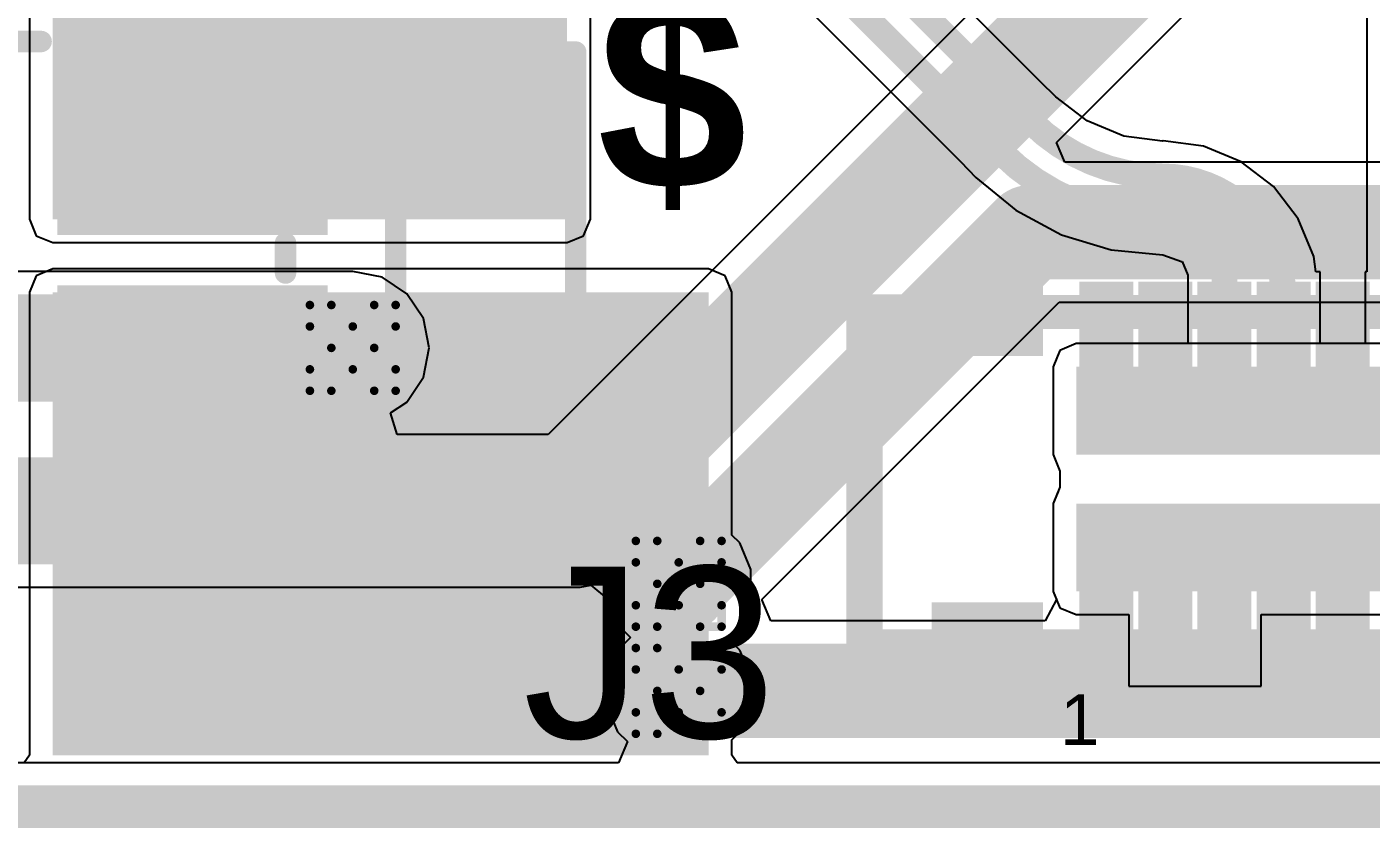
# Model space of a CAD drawing. Header units: inches. Extents: x -0.2 to 17.4, y -0.2 to 2.6.
# Drawn here: x 1.403 to 1.7165, y -0.062 to 0.1249 of the extents above; entities that cross this region are included whole.
import ezdxf

# ---------------------------------------------------------------- set-up
doc = ezdxf.new("R2010")
doc.units = ezdxf.units.IN
doc.header["$MEASUREMENT"] = 0
for name, color, linetype in [('Board_Outline', 216, 'Continuous'), ('Bottom Layer', 5, 'Continuous'), ('Drill Drawing', 1, 'Continuous'), ('Keep-Out Layer', 6, 'Continuous'), ('Mechanical 15', 56, 'Continuous'), ('Top Layer', 1, 'Continuous'), ('Top Overlay', 2, 'Continuous'), ('Top Paste', 8, 'Continuous'), ('Top Solder', 216, 'Continuous'), ('Via Holes', 16, 'Continuous')]:
    doc.layers.add(name, color=color, linetype=linetype)
doc.styles.add('Arial', font='', dxfattribs={"height": 0.2})
doc.styles.add('Arial_Bold', font='', dxfattribs={"height": 0.2})
doc.styles.get('Arial').set_extended_font_data('Arial')
doc.styles.get('Arial_Bold').set_extended_font_data('Arial', bold=True)

# ---------------------------------------------------------------- blocks, each defined once
blk = doc.blocks.new('BM23FR0_6_40DS_0_35V_895__1')
at = {"layer": 'Keep-Out Layer'}
for points in [[(-0.13791, 0.00572), (0.13768, 0.00572), (0.13768, 0.02619), (-0.13791, 0.02619)], [(-0.13791, -0.02619), (0.13768, -0.02619), (0.13768, -0.00572), (-0.13791, -0.00572)]]:
    blk.add_hatch(color=6, dxfattribs=at).paths.add_polyline_path(points)
at = {"layer": 'Top Layer'}
for points in [[(-0.1689, 0.04331), (-0.14843, 0.04331), (-0.14843, 0.0315), (-0.1689, 0.0315)], [(-0.13445, 0.02835), (-0.13445, 0.04331), (-0.12736, 0.04331), (-0.12736, 0.02835)], [(-0.12067, 0.02835), (-0.12067, 0.04331), (-0.11358, 0.04331), (-0.11358, 0.02835)], [(-0.10689, 0.02835), (-0.10689, 0.04331), (-0.0998, 0.04331), (-0.0998, 0.02835)], [(-0.09311, 0.02835), (-0.09311, 0.04331), (-0.08602, 0.04331), (-0.08602, 0.02835)], [(-0.07933, 0.02835), (-0.07933, 0.04331), (-0.07224, 0.04331), (-0.07224, 0.02835)], [(-0.13445, -0.04331), (-0.13445, -0.02835), (-0.12736, -0.02835), (-0.12736, -0.04331)], [(-0.12067, -0.04331), (-0.12067, -0.02835), (-0.11358, -0.02835), (-0.11358, -0.04331)], [(-0.10689, -0.04331), (-0.10689, -0.02835), (-0.0998, -0.02835), (-0.0998, -0.04331)], [(-0.09311, -0.04331), (-0.09311, -0.02835), (-0.08602, -0.02835), (-0.08602, -0.04331)], [(-0.07933, -0.04331), (-0.07933, -0.02835), (-0.07224, -0.02835), (-0.07224, -0.04331)], [(-0.1689, -0.0315), (-0.14843, -0.0315), (-0.14843, -0.04331), (-0.1689, -0.04331)]]:
    blk.add_hatch(color=1, dxfattribs=at).paths.add_polyline_path(points)
at = {"layer": 'Top Paste'}
for points in [[(-0.1689, 0.04331), (-0.14843, 0.04331), (-0.14843, 0.0315), (-0.1689, 0.0315)], [(-0.13445, 0.02835), (-0.13445, 0.04331), (-0.12736, 0.04331), (-0.12736, 0.02835)], [(-0.12067, 0.02835), (-0.12067, 0.04331), (-0.11358, 0.04331), (-0.11358, 0.02835)], [(-0.10689, 0.02835), (-0.10689, 0.04331), (-0.0998, 0.04331), (-0.0998, 0.02835)], [(-0.09311, 0.02835), (-0.09311, 0.04331), (-0.08602, 0.04331), (-0.08602, 0.02835)], [(-0.07933, 0.02835), (-0.07933, 0.04331), (-0.07224, 0.04331), (-0.07224, 0.02835)], [(-0.13445, -0.04331), (-0.13445, -0.02835), (-0.12736, -0.02835), (-0.12736, -0.04331)], [(-0.12067, -0.04331), (-0.12067, -0.02835), (-0.11358, -0.02835), (-0.11358, -0.04331)], [(-0.10689, -0.04331), (-0.10689, -0.02835), (-0.0998, -0.02835), (-0.0998, -0.04331)], [(-0.09311, -0.04331), (-0.09311, -0.02835), (-0.08602, -0.02835), (-0.08602, -0.04331)], [(-0.07933, -0.04331), (-0.07933, -0.02835), (-0.07224, -0.02835), (-0.07224, -0.04331)], [(-0.1689, -0.0315), (-0.14843, -0.0315), (-0.14843, -0.04331), (-0.1689, -0.04331)]]:
    blk.add_hatch(color=8, dxfattribs=at).paths.add_polyline_path(points)
at = {"layer": 'Top Solder'}
for points in [[(-0.17165, 0.04606), (-0.14567, 0.04606), (-0.14567, 0.02874), (-0.17165, 0.02874)], [(-0.1372, 0.02559), (-0.1372, 0.04606), (-0.12461, 0.04606), (-0.12461, 0.02559)], [(-0.12343, 0.02559), (-0.12343, 0.04606), (-0.11083, 0.04606), (-0.11083, 0.02559)], [(-0.10965, 0.02559), (-0.10965, 0.04606), (-0.09705, 0.04606), (-0.09705, 0.02559)], [(-0.09587, 0.02559), (-0.09587, 0.04606), (-0.08327, 0.04606), (-0.08327, 0.02559)], [(-0.08209, 0.02559), (-0.08209, 0.04606), (-0.06949, 0.04606), (-0.06949, 0.02559)], [(-0.1372, -0.04606), (-0.1372, -0.02559), (-0.12461, -0.02559), (-0.12461, -0.04606)], [(-0.12343, -0.04606), (-0.12343, -0.02559), (-0.11083, -0.02559), (-0.11083, -0.04606)], [(-0.10965, -0.04606), (-0.10965, -0.02559), (-0.09705, -0.02559), (-0.09705, -0.04606)], [(-0.09587, -0.04606), (-0.09587, -0.02559), (-0.08327, -0.02559), (-0.08327, -0.04606)], [(-0.08209, -0.04606), (-0.08209, -0.02559), (-0.06949, -0.02559), (-0.06949, -0.04606)], [(-0.17165, -0.02874), (-0.14567, -0.02874), (-0.14567, -0.04606), (-0.17165, -0.04606)]]:
    blk.add_hatch(color=216, dxfattribs=at).paths.add_polyline_path(points)
at = {"layer": 'Mechanical 15'}
for points in [[(-0.18701, -0.03898, 0.00787, 0.00787, 0), (-0.18701, 0.03898, 0.00787, 0.00787, 0)], [(-0.18701, 0.03898, 0.00787, 0.00787, 0), (0.18701, 0.03898, 0.00787, 0.00787, 0)], [(-0.18701, -0.03898, 0.00787, 0.00787, 0), (0.18701, -0.03898, 0.00787, 0.00787, 0)]]:
    blk.add_lwpolyline(points, format="xyseb", dxfattribs=at)
for points in [[(-0.18898, 0.03898, 0.00394, 0.00394, 1), (-0.18504, 0.03898, 0.00394, 0.00394, 1)], [(-0.18898, 0.03898, 0.00394, 0.00394, 1), (-0.18504, 0.03898, 0.00394, 0.00394, 1)], [(-0.18898, -0.03898, 0.00394, 0.00394, 1), (-0.18504, -0.03898, 0.00394, 0.00394, 1)], [(-0.18898, -0.03898, 0.00394, 0.00394, 1), (-0.18504, -0.03898, 0.00394, 0.00394, 1)]]:
    blk.add_lwpolyline(points, format="xyseb", close=True, dxfattribs=at)
at = {"layer": 'Top Overlay'}
for points in [[(-0.18901, -0.0406, 0.005, 0.005, 0), (-0.18901, 0.0406, 0.005, 0.005, 0)], [(-0.18901, 0.0406, 0.005, 0.005, 0), (-0.177, 0.0406, 0.005, 0.005, 0)], [(-0.18901, -0.0406, 0.005, 0.005, 0), (-0.177, -0.0406, 0.005, 0.005, 0)]]:
    blk.add_lwpolyline(points, format="xyseb", dxfattribs=at)
for points in [[(-0.19026, 0.0406, 0.0025, 0.0025, 1), (-0.18776, 0.0406, 0.0025, 0.0025, 1)], [(-0.19026, 0.0406, 0.0025, 0.0025, 1), (-0.18776, 0.0406, 0.0025, 0.0025, 1)], [(-0.17825, 0.0406, 0.0025, 0.0025, 1), (-0.17575, 0.0406, 0.0025, 0.0025, 1)], [(-0.19026, -0.0406, 0.0025, 0.0025, 1), (-0.18776, -0.0406, 0.0025, 0.0025, 1)], [(-0.19026, -0.0406, 0.0025, 0.0025, 1), (-0.18776, -0.0406, 0.0025, 0.0025, 1)], [(-0.17825, -0.0406, 0.0025, 0.0025, 1), (-0.17575, -0.0406, 0.0025, 0.0025, 1)]]:
    blk.add_lwpolyline(points, format="xyseb", close=True, dxfattribs=at)
at = {"layer": 'Top Overlay', "style": 'Arial'}
blk.add_text('1', height=0.01181, rotation=360, dxfattribs=at).set_placement((-0.14169, -0.06199))
blk = doc.blocks.new('R___0603_2')
at = {"layer": 'Top Layer'}
for points in [[(-0.015, 0.0175), (-0.015, -0.0175), (-0.045, -0.0175), (-0.045, 0.0175)], [(0.045, 0.0175), (0.045, -0.0175), (0.015, -0.0175), (0.015, 0.0175)]]:
    blk.add_hatch(color=1, dxfattribs=at).paths.add_polyline_path(points)
at = {"layer": 'Top Paste'}
for points in [[(-0.015, 0.0175), (-0.015, -0.0175), (-0.045, -0.0175), (-0.045, 0.0175)], [(0.045, 0.0175), (0.045, -0.0175), (0.015, -0.0175), (0.015, 0.0175)]]:
    blk.add_hatch(color=8, dxfattribs=at).paths.add_polyline_path(points)
at = {"layer": 'Top Solder'}
for points in [[(-0.011, 0.0215), (-0.011, -0.0215), (-0.049, -0.0215), (-0.049, 0.0215)], [(0.049, 0.0215), (0.049, -0.0215), (0.011, -0.0215), (0.011, 0.0215)]]:
    blk.add_hatch(color=216, dxfattribs=at).paths.add_polyline_path(points)
at = {"layer": 'Top Overlay'}
for points in [[(-0.048, 0.021, 0.005, 0.005, 0), (-0.048, -0.021, 0.005, 0.005, 0)], [(-0.048, 0.021, 0.005, 0.005, 0), (0.048, 0.021, 0.005, 0.005, 0)], [(0.048, 0.021, 0.005, 0.005, 0), (0.048, -0.021, 0.005, 0.005, 0)], [(-0.048, -0.021, 0.005, 0.005, 0), (0.048, -0.021, 0.005, 0.005, 0)]]:
    blk.add_lwpolyline(points, format="xyseb", dxfattribs=at)
for points in [[(-0.04925, 0.021, 0.0025, 0.0025, 1), (-0.04675, 0.021, 0.0025, 0.0025, 1)], [(-0.04925, 0.021, 0.0025, 0.0025, 1), (-0.04675, 0.021, 0.0025, 0.0025, 1)], [(0.04675, 0.021, 0.0025, 0.0025, 1), (0.04925, 0.021, 0.0025, 0.0025, 1)], [(0.04675, 0.021, 0.0025, 0.0025, 1), (0.04925, 0.021, 0.0025, 0.0025, 1)], [(-0.04925, -0.021, 0.0025, 0.0025, 1), (-0.04675, -0.021, 0.0025, 0.0025, 1)], [(-0.04925, -0.021, 0.0025, 0.0025, 1), (-0.04675, -0.021, 0.0025, 0.0025, 1)], [(0.04675, -0.021, 0.0025, 0.0025, 1), (0.04925, -0.021, 0.0025, 0.0025, 1)], [(0.04675, -0.021, 0.0025, 0.0025, 1), (0.04925, -0.021, 0.0025, 0.0025, 1)]]:
    blk.add_lwpolyline(points, format="xyseb", close=True, dxfattribs=at)
blk = doc.blocks.new('SMD3225_4P_6')
at = {"layer": 'Top Layer'}
for points in [[(-0.07087, 0.05709), (-0.01575, 0.05709), (-0.01575, 0.00984), (-0.07087, 0.00984)], [(0.01575, 0.05709), (0.07087, 0.05709), (0.07087, 0.00984), (0.01575, 0.00984)], [(-0.07087, -0.00984), (-0.01575, -0.00984), (-0.01575, -0.05709), (-0.07087, -0.05709)], [(0.01575, -0.00984), (0.07087, -0.00984), (0.07087, -0.05709), (0.01575, -0.05709)]]:
    blk.add_hatch(color=1, dxfattribs=at).paths.add_polyline_path(points)
at = {"layer": 'Top Paste'}
for points in [[(-0.07087, 0.05709), (-0.01575, 0.05709), (-0.01575, 0.00984), (-0.07087, 0.00984)], [(0.01575, 0.05709), (0.07087, 0.05709), (0.07087, 0.00984), (0.01575, 0.00984)], [(-0.07087, -0.00984), (-0.01575, -0.00984), (-0.01575, -0.05709), (-0.07087, -0.05709)], [(0.01575, -0.00984), (0.07087, -0.00984), (0.07087, -0.05709), (0.01575, -0.05709)]]:
    blk.add_hatch(color=8, dxfattribs=at).paths.add_polyline_path(points)
at = {"layer": 'Top Solder'}
for points in [[(-0.07487, 0.06109), (-0.01175, 0.06109), (-0.01175, 0.00584), (-0.07487, 0.00584)], [(0.01175, 0.06109), (0.07487, 0.06109), (0.07487, 0.00584), (0.01175, 0.00584)], [(-0.07487, -0.00584), (-0.01175, -0.00584), (-0.01175, -0.06109), (-0.07487, -0.06109)], [(0.01175, -0.00584), (0.07487, -0.00584), (0.07487, -0.06109), (0.01175, -0.06109)]]:
    blk.add_hatch(color=216, dxfattribs=at).paths.add_polyline_path(points)
at = {"layer": 'Top Overlay'}
for points in [[(0.007, 0.051, 0.005, 0.005, 0), (-0.008, 0.051, 0.005, 0.005, 0)], [(-0.065, 0.003, 0.005, 0.005, 0), (-0.065, -0.004, 0.005, 0.005, 0)], [(0.065, 0.003, 0.005, 0.005, 0), (0.065, -0.004, 0.005, 0.005, 0)], [(-0.082, -0.028, 0.005, 0.005, 0), (-0.082, -0.038, 0.005, 0.005, 0)], [(-0.077, -0.033, 0.005, 0.005, 0), (-0.082, -0.028, 0.005, 0.005, 0)], [(-0.077, -0.033, 0.005, 0.005, 0), (-0.082, -0.038, 0.005, 0.005, 0)], [(0.007, -0.051, 0.005, 0.005, 0), (-0.008, -0.051, 0.005, 0.005, 0)]]:
    blk.add_lwpolyline(points, format="xyseb", dxfattribs=at)
for points in [[(-0.00925, 0.051, 0.0025, 0.0025, 1), (-0.00675, 0.051, 0.0025, 0.0025, 1)], [(0.00575, 0.051, 0.0025, 0.0025, 1), (0.00825, 0.051, 0.0025, 0.0025, 1)], [(-0.06625, 0.003, 0.0025, 0.0025, 1), (-0.06375, 0.003, 0.0025, 0.0025, 1)], [(0.06375, 0.003, 0.0025, 0.0025, 1), (0.06625, 0.003, 0.0025, 0.0025, 1)], [(-0.06625, -0.004, 0.0025, 0.0025, 1), (-0.06375, -0.004, 0.0025, 0.0025, 1)], [(0.06375, -0.004, 0.0025, 0.0025, 1), (0.06625, -0.004, 0.0025, 0.0025, 1)], [(-0.08325, -0.028, 0.0025, 0.0025, 1), (-0.08075, -0.028, 0.0025, 0.0025, 1)], [(-0.08325, -0.028, 0.0025, 0.0025, 1), (-0.08075, -0.028, 0.0025, 0.0025, 1)], [(-0.07825, -0.033, 0.0025, 0.0025, 1), (-0.07575, -0.033, 0.0025, 0.0025, 1)], [(-0.07825, -0.033, 0.0025, 0.0025, 1), (-0.07575, -0.033, 0.0025, 0.0025, 1)], [(-0.08325, -0.038, 0.0025, 0.0025, 1), (-0.08075, -0.038, 0.0025, 0.0025, 1)], [(-0.08325, -0.038, 0.0025, 0.0025, 1), (-0.08075, -0.038, 0.0025, 0.0025, 1)], [(-0.00925, -0.051, 0.0025, 0.0025, 1), (-0.00675, -0.051, 0.0025, 0.0025, 1)], [(0.00575, -0.051, 0.0025, 0.0025, 1), (0.00825, -0.051, 0.0025, 0.0025, 1)]]:
    blk.add_lwpolyline(points, format="xyseb", close=True, dxfattribs=at)

msp = doc.modelspace()

# ---------------------------------------------------------------- hatches: boundary and pattern name
at = {"layer": 'Bottom Layer'}
h = msp.add_hatch(color=5, dxfattribs=at)
edge = h.paths.add_edge_path()
edge.add_arc((1.479, 0.05), 0.01181, 0, 360)
h = msp.add_hatch(color=5, dxfattribs=at)
edge = h.paths.add_edge_path()
edge.add_arc((1.55502, -0.00502), 0.01181, 0, 360)
h = msp.add_hatch(color=5, dxfattribs=at)
edge = h.paths.add_edge_path()
edge.add_arc((1.55502, -0.03), 0.01181, 0, 360)
at = {"layer": 'Top Layer'}
for points in [[(1.409, 0.08), (1.529, 0.08), (1.529, 0.132), (1.409, 0.132)], [(1.409, -0.045), (1.562, -0.045), (1.562, 0.063), (1.409, 0.063)]]:
    msp.add_hatch(color=1, dxfattribs=at).paths.add_polyline_path(points)
h = msp.add_hatch(color=1, dxfattribs=at)
edge = h.paths.add_edge_path()
edge.add_arc((1.479, 0.05), 0.01181, 0, 360)
h = msp.add_hatch(color=1, dxfattribs=at)
edge = h.paths.add_edge_path()
edge.add_arc((1.55502, -0.00502), 0.01181, 0, 360)
h = msp.add_hatch(color=1, dxfattribs=at)
edge = h.paths.add_edge_path()
edge.add_arc((1.55502, -0.03), 0.01181, 0, 360)
at = {"layer": 'Via Holes'}
h = msp.add_hatch(color=7, dxfattribs=at)
edge = h.paths.add_edge_path()
edge.add_arc((1.479, 0.05), 0.00591, 0, 360)
h = msp.add_hatch(color=7, dxfattribs=at)
edge = h.paths.add_edge_path()
edge.add_arc((1.55502, -0.00502), 0.00591, 0, 360)
h = msp.add_hatch(color=7, dxfattribs=at)
edge = h.paths.add_edge_path()
edge.add_arc((1.55502, -0.03), 0.00591, 0, 360)

# ---------------------------------------------------------------- linework, layer by layer
at = {"layer": 'Board_Outline'}
msp.add_lwpolyline([(-0.057, -0.057, 0.01, 0.01, 0), (1.986, -0.057, 0.01, 0.01, 0)], format="xyseb", dxfattribs=at)
at = {"layer": 'Bottom Layer'}
for p, q in [((1.66938, 0.17462), (1.52461, 0.02984)), ((1.64317, 0.09793), (1.68939, 0.14416)), ((1.64508, 0.09331), (1.64317, 0.09793)), ((1.79446, 0.09331), (1.64508, 0.09331)), ((1.479, 0.06784), (1.07333, 0.06784)), ((1.48583, 0.06648), (1.479, 0.06784)), ((1.49162, 0.06262), (1.48583, 0.06648)), ((1.49548, 0.05683), (1.49162, 0.06262)), ((1.57442, -0.00869), (1.6438, 0.06069)), ((1.6438, 0.06069), (1.79446, 0.06069)), ((1.49684, 0.05), (1.49548, 0.05683)), ((1.64775, 0.051), (1.64392, 0.04942)), ((1.92334, 0.051), (1.64775, 0.051)), ((1.49548, 0.04317), (1.49684, 0.05)), ((1.64392, 0.04942), (1.64234, 0.04559)), ((1.64234, 0.04559), (1.64234, 0.02512)), ((1.49162, 0.03738), (1.49548, 0.04317)), ((1.48781, 0.03484), (1.49162, 0.03738)), ((1.48933, 0.02984), (1.48781, 0.03484)), ((1.52461, 0.02984), (1.48933, 0.02984)), ((1.64234, 0.02512), (1.64392, 0.02129)), ((1.64392, 0.02129), (1.64392, 0.01751)), ((1.64392, 0.01751), (1.64234, 0.01369)), ((1.64392, 0.01751), (1.64392, 0.01751)), ((1.64234, 0.01369), (1.64234, -0.00679)), ((1.074, -0.00584), (1.532, -0.00584)), ((1.532, -0.00584), (1.53453, -0.00534)), ((1.53453, -0.00534), (1.53821, -0.00836)), ((1.53821, -0.00836), (1.54077, -0.01454)), ((1.57649, -0.01369), (1.57442, -0.00869)), ((1.64313, -0.00869), (1.64046, -0.01369)), ((1.64234, -0.00679), (1.64313, -0.00869)), ((1.54077, -0.01454), (1.54374, -0.01751)), ((1.64046, -0.01369), (1.57649, -0.01369)), ((1.54374, -0.01751), (1.54077, -0.02048)), ((1.54077, -0.02048), (1.53821, -0.02666)), ((1.53821, -0.02666), (1.53821, -0.03334)), ((1.53821, -0.03334), (1.54077, -0.03952)), ((1.54077, -0.03952), (1.54305, -0.0418)), ((1.54305, -0.0418), (1.54098, -0.0468)), ((1.54098, -0.0468), (0.99871, -0.0468))]:
    msp.add_line(p, q, dxfattribs=at)
for points in [[(1.532, 0.012, 0.025, 0.025, 0), (1.682, 0.162, 0.025, 0.025, 0)], [(1.55502, -0.00502, 0.022, 0.022, 0), (1.63704, 0.077, 0.022, 0.022, 0)], [(1.63704, 0.077, 0.022, 0.022, 0), (1.799, 0.077, 0.022, 0.022, 0)], [(1.068, 0.05, 0.025, 0.025, 0), (1.479, 0.05, 0.025, 0.025, 0)], [(1.074, 0.012, 0.025, 0.025, 0), (1.532, 0.012, 0.025, 0.025, 0)], [(1.55502, -0.03, 0.022, 0.022, 0), (1.72855, -0.03, 0.022, 0.022, 0)]]:
    msp.add_lwpolyline(points, format="xyseb", dxfattribs=at)
for points in [[(1.63154, 0.077, 0.011, 0.011, 1), (1.64254, 0.077, 0.011, 0.011, 1)], [(1.63154, 0.077, 0.011, 0.011, 1), (1.64254, 0.077, 0.011, 0.011, 1)], [(1.47275, 0.05, 0.0125, 0.0125, 1), (1.48525, 0.05, 0.0125, 0.0125, 1)], [(1.52575, 0.012, 0.0125, 0.0125, 1), (1.53825, 0.012, 0.0125, 0.0125, 1)], [(1.52575, 0.012, 0.0125, 0.0125, 1), (1.53825, 0.012, 0.0125, 0.0125, 1)], [(1.54952, -0.00502, 0.011, 0.011, 1), (1.56052, -0.00502, 0.011, 0.011, 1)], [(1.54952, -0.03, 0.011, 0.011, 1), (1.56052, -0.03, 0.011, 0.011, 1)]]:
    msp.add_lwpolyline(points, format="xyseb", close=True, dxfattribs=at)
at = {"layer": 'Drill Drawing'}
for points in [[(1.469, 0.055, 0.002, 0.002, 0), (1.469, 0.06, 0.002, 0.002, 0)], [(1.469, 0.06, 0.002, 0.002, 0), (1.474, 0.06, 0.002, 0.002, 0)], [(1.474, 0.06, 0.002, 0.002, 0), (1.479, 0.055, 0.002, 0.002, 0)], [(1.479, 0.055, 0.002, 0.002, 0), (1.484, 0.06, 0.002, 0.002, 0)], [(1.484, 0.06, 0.002, 0.002, 0), (1.489, 0.06, 0.002, 0.002, 0)], [(1.489, 0.055, 0.002, 0.002, 0), (1.489, 0.06, 0.002, 0.002, 0)], [(1.469, 0.055, 0.002, 0.002, 0), (1.474, 0.05, 0.002, 0.002, 0)], [(1.484, 0.05, 0.002, 0.002, 0), (1.489, 0.055, 0.002, 0.002, 0)], [(1.469, 0.045, 0.002, 0.002, 0), (1.474, 0.05, 0.002, 0.002, 0)], [(1.484, 0.05, 0.002, 0.002, 0), (1.489, 0.045, 0.002, 0.002, 0)], [(1.469, 0.04, 0.002, 0.002, 0), (1.469, 0.045, 0.002, 0.002, 0)], [(1.474, 0.04, 0.002, 0.002, 0), (1.479, 0.045, 0.002, 0.002, 0)], [(1.479, 0.045, 0.002, 0.002, 0), (1.484, 0.04, 0.002, 0.002, 0)], [(1.489, 0.04, 0.002, 0.002, 0), (1.489, 0.045, 0.002, 0.002, 0)], [(1.469, 0.04, 0.002, 0.002, 0), (1.474, 0.04, 0.002, 0.002, 0)], [(1.484, 0.04, 0.002, 0.002, 0), (1.489, 0.04, 0.002, 0.002, 0)], [(1.54502, -0.00002, 0.002, 0.002, 0), (1.54502, 0.00498, 0.002, 0.002, 0)], [(1.54502, 0.00498, 0.002, 0.002, 0), (1.55002, 0.00498, 0.002, 0.002, 0)], [(1.55002, 0.00498, 0.002, 0.002, 0), (1.55502, -0.00002, 0.002, 0.002, 0)], [(1.55502, -0.00002, 0.002, 0.002, 0), (1.56002, 0.00498, 0.002, 0.002, 0)], [(1.56002, 0.00498, 0.002, 0.002, 0), (1.56502, 0.00498, 0.002, 0.002, 0)], [(1.56502, -0.00002, 0.002, 0.002, 0), (1.56502, 0.00498, 0.002, 0.002, 0)], [(1.54502, -0.00002, 0.002, 0.002, 0), (1.55002, -0.00502, 0.002, 0.002, 0)], [(1.56002, -0.00502, 0.002, 0.002, 0), (1.56502, -0.00002, 0.002, 0.002, 0)], [(1.54502, -0.01002, 0.002, 0.002, 0), (1.55002, -0.00502, 0.002, 0.002, 0)], [(1.56002, -0.00502, 0.002, 0.002, 0), (1.56502, -0.01002, 0.002, 0.002, 0)], [(1.54502, -0.01502, 0.002, 0.002, 0), (1.54502, -0.01002, 0.002, 0.002, 0)], [(1.55002, -0.01502, 0.002, 0.002, 0), (1.55502, -0.01002, 0.002, 0.002, 0)], [(1.55502, -0.01002, 0.002, 0.002, 0), (1.56002, -0.01502, 0.002, 0.002, 0)], [(1.56502, -0.01502, 0.002, 0.002, 0), (1.56502, -0.01002, 0.002, 0.002, 0)], [(1.54502, -0.01502, 0.002, 0.002, 0), (1.55002, -0.01502, 0.002, 0.002, 0)], [(1.56002, -0.01502, 0.002, 0.002, 0), (1.56502, -0.01502, 0.002, 0.002, 0)], [(1.54502, -0.025, 0.002, 0.002, 0), (1.54502, -0.02, 0.002, 0.002, 0)], [(1.54502, -0.02, 0.002, 0.002, 0), (1.55002, -0.02, 0.002, 0.002, 0)], [(1.55002, -0.02, 0.002, 0.002, 0), (1.55502, -0.025, 0.002, 0.002, 0)], [(1.55502, -0.025, 0.002, 0.002, 0), (1.56002, -0.02, 0.002, 0.002, 0)], [(1.56002, -0.02, 0.002, 0.002, 0), (1.56502, -0.02, 0.002, 0.002, 0)], [(1.56502, -0.025, 0.002, 0.002, 0), (1.56502, -0.02, 0.002, 0.002, 0)], [(1.54502, -0.025, 0.002, 0.002, 0), (1.55002, -0.03, 0.002, 0.002, 0)], [(1.56002, -0.03, 0.002, 0.002, 0), (1.56502, -0.025, 0.002, 0.002, 0)], [(1.54502, -0.035, 0.002, 0.002, 0), (1.55002, -0.03, 0.002, 0.002, 0)], [(1.56002, -0.03, 0.002, 0.002, 0), (1.56502, -0.035, 0.002, 0.002, 0)], [(1.54502, -0.04, 0.002, 0.002, 0), (1.54502, -0.035, 0.002, 0.002, 0)], [(1.55002, -0.04, 0.002, 0.002, 0), (1.55502, -0.035, 0.002, 0.002, 0)], [(1.55502, -0.035, 0.002, 0.002, 0), (1.56002, -0.04, 0.002, 0.002, 0)], [(1.56502, -0.04, 0.002, 0.002, 0), (1.56502, -0.035, 0.002, 0.002, 0)], [(1.54502, -0.04, 0.002, 0.002, 0), (1.55002, -0.04, 0.002, 0.002, 0)], [(1.56002, -0.04, 0.002, 0.002, 0), (1.56502, -0.04, 0.002, 0.002, 0)]]:
    msp.add_lwpolyline(points, format="xyseb", dxfattribs=at)
for points in [[(1.4685, 0.06, 0.001, 0.001, 1), (1.4695, 0.06, 0.001, 0.001, 1)], [(1.4685, 0.06, 0.001, 0.001, 1), (1.4695, 0.06, 0.001, 0.001, 1)], [(1.4735, 0.06, 0.001, 0.001, 1), (1.4745, 0.06, 0.001, 0.001, 1)], [(1.4735, 0.06, 0.001, 0.001, 1), (1.4745, 0.06, 0.001, 0.001, 1)], [(1.4835, 0.06, 0.001, 0.001, 1), (1.4845, 0.06, 0.001, 0.001, 1)], [(1.4835, 0.06, 0.001, 0.001, 1), (1.4845, 0.06, 0.001, 0.001, 1)], [(1.4885, 0.06, 0.001, 0.001, 1), (1.4895, 0.06, 0.001, 0.001, 1)], [(1.4885, 0.06, 0.001, 0.001, 1), (1.4895, 0.06, 0.001, 0.001, 1)], [(1.4685, 0.055, 0.001, 0.001, 1), (1.4695, 0.055, 0.001, 0.001, 1)], [(1.4685, 0.055, 0.001, 0.001, 1), (1.4695, 0.055, 0.001, 0.001, 1)], [(1.4785, 0.055, 0.001, 0.001, 1), (1.4795, 0.055, 0.001, 0.001, 1)], [(1.4785, 0.055, 0.001, 0.001, 1), (1.4795, 0.055, 0.001, 0.001, 1)], [(1.4885, 0.055, 0.001, 0.001, 1), (1.4895, 0.055, 0.001, 0.001, 1)], [(1.4885, 0.055, 0.001, 0.001, 1), (1.4895, 0.055, 0.001, 0.001, 1)], [(1.4735, 0.05, 0.001, 0.001, 1), (1.4745, 0.05, 0.001, 0.001, 1)], [(1.4735, 0.05, 0.001, 0.001, 1), (1.4745, 0.05, 0.001, 0.001, 1)], [(1.4835, 0.05, 0.001, 0.001, 1), (1.4845, 0.05, 0.001, 0.001, 1)], [(1.4835, 0.05, 0.001, 0.001, 1), (1.4845, 0.05, 0.001, 0.001, 1)], [(1.4685, 0.045, 0.001, 0.001, 1), (1.4695, 0.045, 0.001, 0.001, 1)], [(1.4685, 0.045, 0.001, 0.001, 1), (1.4695, 0.045, 0.001, 0.001, 1)], [(1.4785, 0.045, 0.001, 0.001, 1), (1.4795, 0.045, 0.001, 0.001, 1)], [(1.4785, 0.045, 0.001, 0.001, 1), (1.4795, 0.045, 0.001, 0.001, 1)], [(1.4885, 0.045, 0.001, 0.001, 1), (1.4895, 0.045, 0.001, 0.001, 1)], [(1.4885, 0.045, 0.001, 0.001, 1), (1.4895, 0.045, 0.001, 0.001, 1)], [(1.4685, 0.04, 0.001, 0.001, 1), (1.4695, 0.04, 0.001, 0.001, 1)], [(1.4685, 0.04, 0.001, 0.001, 1), (1.4695, 0.04, 0.001, 0.001, 1)], [(1.4735, 0.04, 0.001, 0.001, 1), (1.4745, 0.04, 0.001, 0.001, 1)], [(1.4735, 0.04, 0.001, 0.001, 1), (1.4745, 0.04, 0.001, 0.001, 1)], [(1.4835, 0.04, 0.001, 0.001, 1), (1.4845, 0.04, 0.001, 0.001, 1)], [(1.4835, 0.04, 0.001, 0.001, 1), (1.4845, 0.04, 0.001, 0.001, 1)], [(1.4885, 0.04, 0.001, 0.001, 1), (1.4895, 0.04, 0.001, 0.001, 1)], [(1.4885, 0.04, 0.001, 0.001, 1), (1.4895, 0.04, 0.001, 0.001, 1)], [(1.54452, 0.00498, 0.001, 0.001, 1), (1.54552, 0.00498, 0.001, 0.001, 1)], [(1.54452, 0.00498, 0.001, 0.001, 1), (1.54552, 0.00498, 0.001, 0.001, 1)], [(1.54952, 0.00498, 0.001, 0.001, 1), (1.55052, 0.00498, 0.001, 0.001, 1)], [(1.54952, 0.00498, 0.001, 0.001, 1), (1.55052, 0.00498, 0.001, 0.001, 1)], [(1.55952, 0.00498, 0.001, 0.001, 1), (1.56052, 0.00498, 0.001, 0.001, 1)], [(1.55952, 0.00498, 0.001, 0.001, 1), (1.56052, 0.00498, 0.001, 0.001, 1)], [(1.56452, 0.00498, 0.001, 0.001, 1), (1.56552, 0.00498, 0.001, 0.001, 1)], [(1.56452, 0.00498, 0.001, 0.001, 1), (1.56552, 0.00498, 0.001, 0.001, 1)], [(1.54452, -0.00002, 0.001, 0.001, 1), (1.54552, -0.00002, 0.001, 0.001, 1)], [(1.54452, -0.00002, 0.001, 0.001, 1), (1.54552, -0.00002, 0.001, 0.001, 1)], [(1.55452, -0.00002, 0.001, 0.001, 1), (1.55552, -0.00002, 0.001, 0.001, 1)], [(1.55452, -0.00002, 0.001, 0.001, 1), (1.55552, -0.00002, 0.001, 0.001, 1)], [(1.56452, -0.00002, 0.001, 0.001, 1), (1.56552, -0.00002, 0.001, 0.001, 1)], [(1.56452, -0.00002, 0.001, 0.001, 1), (1.56552, -0.00002, 0.001, 0.001, 1)], [(1.54952, -0.00502, 0.001, 0.001, 1), (1.55052, -0.00502, 0.001, 0.001, 1)], [(1.54952, -0.00502, 0.001, 0.001, 1), (1.55052, -0.00502, 0.001, 0.001, 1)], [(1.55952, -0.00502, 0.001, 0.001, 1), (1.56052, -0.00502, 0.001, 0.001, 1)], [(1.55952, -0.00502, 0.001, 0.001, 1), (1.56052, -0.00502, 0.001, 0.001, 1)], [(1.54452, -0.01002, 0.001, 0.001, 1), (1.54552, -0.01002, 0.001, 0.001, 1)], [(1.54452, -0.01002, 0.001, 0.001, 1), (1.54552, -0.01002, 0.001, 0.001, 1)], [(1.55452, -0.01002, 0.001, 0.001, 1), (1.55552, -0.01002, 0.001, 0.001, 1)], [(1.55452, -0.01002, 0.001, 0.001, 1), (1.55552, -0.01002, 0.001, 0.001, 1)], [(1.56452, -0.01002, 0.001, 0.001, 1), (1.56552, -0.01002, 0.001, 0.001, 1)], [(1.56452, -0.01002, 0.001, 0.001, 1), (1.56552, -0.01002, 0.001, 0.001, 1)], [(1.54452, -0.01502, 0.001, 0.001, 1), (1.54552, -0.01502, 0.001, 0.001, 1)], [(1.54452, -0.01502, 0.001, 0.001, 1), (1.54552, -0.01502, 0.001, 0.001, 1)], [(1.54952, -0.01502, 0.001, 0.001, 1), (1.55052, -0.01502, 0.001, 0.001, 1)], [(1.54952, -0.01502, 0.001, 0.001, 1), (1.55052, -0.01502, 0.001, 0.001, 1)], [(1.55952, -0.01502, 0.001, 0.001, 1), (1.56052, -0.01502, 0.001, 0.001, 1)], [(1.55952, -0.01502, 0.001, 0.001, 1), (1.56052, -0.01502, 0.001, 0.001, 1)], [(1.56452, -0.01502, 0.001, 0.001, 1), (1.56552, -0.01502, 0.001, 0.001, 1)], [(1.56452, -0.01502, 0.001, 0.001, 1), (1.56552, -0.01502, 0.001, 0.001, 1)], [(1.54452, -0.02, 0.001, 0.001, 1), (1.54552, -0.02, 0.001, 0.001, 1)], [(1.54452, -0.02, 0.001, 0.001, 1), (1.54552, -0.02, 0.001, 0.001, 1)], [(1.54952, -0.02, 0.001, 0.001, 1), (1.55052, -0.02, 0.001, 0.001, 1)], [(1.54952, -0.02, 0.001, 0.001, 1), (1.55052, -0.02, 0.001, 0.001, 1)], [(1.55952, -0.02, 0.001, 0.001, 1), (1.56052, -0.02, 0.001, 0.001, 1)], [(1.55952, -0.02, 0.001, 0.001, 1), (1.56052, -0.02, 0.001, 0.001, 1)], [(1.56452, -0.02, 0.001, 0.001, 1), (1.56552, -0.02, 0.001, 0.001, 1)], [(1.56452, -0.02, 0.001, 0.001, 1), (1.56552, -0.02, 0.001, 0.001, 1)], [(1.54452, -0.025, 0.001, 0.001, 1), (1.54552, -0.025, 0.001, 0.001, 1)], [(1.54452, -0.025, 0.001, 0.001, 1), (1.54552, -0.025, 0.001, 0.001, 1)], [(1.55452, -0.025, 0.001, 0.001, 1), (1.55552, -0.025, 0.001, 0.001, 1)], [(1.55452, -0.025, 0.001, 0.001, 1), (1.55552, -0.025, 0.001, 0.001, 1)], [(1.56452, -0.025, 0.001, 0.001, 1), (1.56552, -0.025, 0.001, 0.001, 1)], [(1.56452, -0.025, 0.001, 0.001, 1), (1.56552, -0.025, 0.001, 0.001, 1)], [(1.54952, -0.03, 0.001, 0.001, 1), (1.55052, -0.03, 0.001, 0.001, 1)], [(1.54952, -0.03, 0.001, 0.001, 1), (1.55052, -0.03, 0.001, 0.001, 1)], [(1.55952, -0.03, 0.001, 0.001, 1), (1.56052, -0.03, 0.001, 0.001, 1)], [(1.55952, -0.03, 0.001, 0.001, 1), (1.56052, -0.03, 0.001, 0.001, 1)], [(1.54452, -0.035, 0.001, 0.001, 1), (1.54552, -0.035, 0.001, 0.001, 1)], [(1.54452, -0.035, 0.001, 0.001, 1), (1.54552, -0.035, 0.001, 0.001, 1)], [(1.55452, -0.035, 0.001, 0.001, 1), (1.55552, -0.035, 0.001, 0.001, 1)], [(1.55452, -0.035, 0.001, 0.001, 1), (1.55552, -0.035, 0.001, 0.001, 1)], [(1.56452, -0.035, 0.001, 0.001, 1), (1.56552, -0.035, 0.001, 0.001, 1)], [(1.56452, -0.035, 0.001, 0.001, 1), (1.56552, -0.035, 0.001, 0.001, 1)], [(1.54452, -0.04, 0.001, 0.001, 1), (1.54552, -0.04, 0.001, 0.001, 1)], [(1.54452, -0.04, 0.001, 0.001, 1), (1.54552, -0.04, 0.001, 0.001, 1)], [(1.54952, -0.04, 0.001, 0.001, 1), (1.55052, -0.04, 0.001, 0.001, 1)], [(1.54952, -0.04, 0.001, 0.001, 1), (1.55052, -0.04, 0.001, 0.001, 1)], [(1.55952, -0.04, 0.001, 0.001, 1), (1.56052, -0.04, 0.001, 0.001, 1)], [(1.55952, -0.04, 0.001, 0.001, 1), (1.56052, -0.04, 0.001, 0.001, 1)], [(1.56452, -0.04, 0.001, 0.001, 1), (1.56552, -0.04, 0.001, 0.001, 1)], [(1.56452, -0.04, 0.001, 0.001, 1), (1.56552, -0.04, 0.001, 0.001, 1)]]:
    msp.add_lwpolyline(points, format="xyseb", close=True, dxfattribs=at)
at = {"layer": 'Top Layer'}
for p, q in [((1.63943, 0.11206), (1.6012, 0.15029)), ((1.7155, 0.1422), (1.7155, 0.06771)), ((1.40359, 0.132), (1.40359, 0.08)), ((1.53441, 0.08), (1.53441, 0.132)), ((1.5826, 0.13169), (1.62086, 0.09342)), ((1.643, 0.10855), (1.63943, 0.11206)), ((1.65032, 0.10293), (1.643, 0.10855)), ((1.65885, 0.0994), (1.65032, 0.10293)), ((1.66789, 0.09821), (1.65885, 0.0994)), ((1.668, 0.09831), (1.66789, 0.09821)), ((1.67742, 0.09707), (1.668, 0.09831)), ((1.668, 0.09831), (1.668, 0.09831)), ((1.6862, 0.09343), (1.67742, 0.09707)), ((1.62086, 0.09342), (1.6243, 0.08978)), ((1.69374, 0.08765), (1.6862, 0.09343)), ((1.6243, 0.08978), (1.6243, 0.08978)), ((1.6243, 0.08978), (1.63365, 0.08211)), ((1.69953, 0.08011), (1.69374, 0.08765)), ((1.63365, 0.08211), (1.64433, 0.0764)), ((1.40359, 0.08), (1.40517, 0.07617)), ((1.53283, 0.07617), (1.53441, 0.08)), ((1.70317, 0.07133), (1.69953, 0.08011)), ((1.40517, 0.07617), (1.409, 0.07459)), ((1.529, 0.07459), (1.53283, 0.07617)), ((1.64433, 0.0764), (1.65591, 0.07289)), ((1.409, 0.07459), (1.529, 0.07459)), ((1.65591, 0.07289), (1.66795, 0.0717)), ((1.66795, 0.0717), (1.66795, 0.0717)), ((1.66795, 0.0717), (1.67232, 0.07019)), ((1.67232, 0.07019), (1.67245, 0.07014)), ((1.67245, 0.07014), (1.67377, 0.06695)), ((1.70364, 0.06771), (1.70317, 0.07133)), ((1.40517, 0.06683), (1.40359, 0.063)), ((1.409, 0.06841), (1.40517, 0.06683)), ((1.562, 0.06841), (1.409, 0.06841)), ((1.56583, 0.06683), (1.562, 0.06841)), ((1.56741, 0.063), (1.56583, 0.06683)), ((1.67377, 0.06695), (1.67377, 0.051)), ((1.70464, 0.06771), (1.70364, 0.06771)), ((1.70464, 0.051), (1.70464, 0.06771)), ((1.7155, 0.06771), (1.71511, 0.06771)), ((1.71511, 0.06771), (1.71511, 0.051)), ((1.40359, 0.063), (1.40359, -0.045)), ((1.56741, 0.00636), (1.56741, 0.063)), ((1.64775, 0.051), (1.64392, 0.04942)), ((1.67377, 0.051), (1.64775, 0.051)), ((1.71511, 0.051), (1.70464, 0.051)), ((1.64392, 0.04942), (1.64234, 0.04559)), ((1.64234, 0.04559), (1.64234, 0.02512)), ((1.64234, 0.02512), (1.64392, 0.02129)), ((1.64392, 0.02129), (1.64392, 0.01751)), ((1.64335, 0.01612), (1.64234, 0.01369)), ((1.64392, 0.01751), (1.64335, 0.01612)), ((1.64234, 0.01369), (1.64234, -0.00679)), ((1.56927, 0.0045), (1.56741, 0.00636)), ((1.57183, -0.00168), (1.56927, 0.0045)), ((1.57183, -0.00836), (1.57183, -0.00168)), ((1.56927, -0.01454), (1.57183, -0.00836)), ((1.64234, -0.00679), (1.64392, -0.01061)), ((1.64392, -0.01061), (1.64775, -0.0122)), ((1.64775, -0.0122), (1.65999, -0.0122)), ((1.65999, -0.0122), (1.65999, -0.02891)), ((1.69086, -0.02891), (1.69086, -0.0122)), ((1.69086, -0.0122), (1.75645, -0.0122)), ((1.56741, -0.0164), (1.56927, -0.01454)), ((1.56741, -0.01862), (1.56741, -0.0164)), ((1.56927, -0.02048), (1.56741, -0.01862)), ((1.57183, -0.02666), (1.56927, -0.02048)), ((1.57183, -0.03334), (1.57183, -0.02666)), ((1.65999, -0.02891), (1.69086, -0.02891)), ((1.56927, -0.03952), (1.57183, -0.03334)), ((1.56741, -0.04138), (1.56927, -0.03952)), ((1.56741, -0.045), (1.56741, -0.04138)), ((1.40359, -0.045), (1.40238, -0.0468)), ((1.56862, -0.0468), (1.56741, -0.045)), ((1.81488, -0.0468), (1.56862, -0.0468))]:
    msp.add_line(p, q, dxfattribs=at)
for points in [[(1.59429, 0.14567, 0.006, 0.006, 0), (1.6372, 0.10276, 0.006, 0.006, 0)], [(1.58722, 0.13859, 0.006, 0.006, 0), (1.63017, 0.09565, 0.006, 0.006, 0)], [(1.668, 0.09, 0.006, 0.006, -0.198912), (1.6372, 0.10276, 0.006, 0.006, 0)], [(1.66795, 0.08, 0.006, 0.006, -0.198912), (1.63017, 0.09565, 0.006, 0.006, 0)], [(1.668, 0.09, 0.006, 0.006, -0.414214), (1.69609, 0.06191, 0.006, 0.006, 0)], [(1.66795, 0.08, 0.006, 0.006, 0), (1.668, 0.08, 0.006, 0.006, 0)], [(1.668, 0.08, 0.006, 0.006, -0.414214), (1.68231, 0.06569, 0.006, 0.006, 0)], [(1.68231, 0.05523, 0.006, 0.006, 0), (1.68231, 0.06569, 0.006, 0.006, 0)], [(1.69609, 0.05523, 0.006, 0.006, 0), (1.69609, 0.06191, 0.006, 0.006, 0)]]:
    msp.add_lwpolyline(points, format="xyseb", dxfattribs=at)
for points in [[(1.6357, 0.10276, 0.003, 0.003, 1), (1.6387, 0.10276, 0.003, 0.003, 1)], [(1.6357, 0.10276, 0.003, 0.003, 1), (1.6387, 0.10276, 0.003, 0.003, 1)], [(1.62867, 0.09565, 0.003, 0.003, 1), (1.63167, 0.09565, 0.003, 0.003, 1)], [(1.62867, 0.09565, 0.003, 0.003, 1), (1.63167, 0.09565, 0.003, 0.003, 1)], [(1.6665, 0.09, 0.003, 0.003, 1), (1.6695, 0.09, 0.003, 0.003, 1)], [(1.6665, 0.09, 0.003, 0.003, 1), (1.6695, 0.09, 0.003, 0.003, 1)], [(1.66645, 0.08, 0.003, 0.003, 1), (1.66945, 0.08, 0.003, 0.003, 1)], [(1.66645, 0.08, 0.003, 0.003, 1), (1.66945, 0.08, 0.003, 0.003, 1)], [(1.6665, 0.08, 0.003, 0.003, 1), (1.6695, 0.08, 0.003, 0.003, 1)], [(1.6665, 0.08, 0.003, 0.003, 1), (1.6695, 0.08, 0.003, 0.003, 1)], [(1.68081, 0.06569, 0.003, 0.003, 1), (1.68381, 0.06569, 0.003, 0.003, 1)], [(1.68081, 0.06569, 0.003, 0.003, 1), (1.68381, 0.06569, 0.003, 0.003, 1)], [(1.69459, 0.06191, 0.003, 0.003, 1), (1.69759, 0.06191, 0.003, 0.003, 1)], [(1.69459, 0.06191, 0.003, 0.003, 1), (1.69759, 0.06191, 0.003, 0.003, 1)], [(1.68081, 0.05523, 0.003, 0.003, 1), (1.68381, 0.05523, 0.003, 0.003, 1)], [(1.69459, 0.05523, 0.003, 0.003, 1), (1.69759, 0.05523, 0.003, 0.003, 1)]]:
    msp.add_lwpolyline(points, format="xyseb", close=True, dxfattribs=at)

# ---------------------------------------------------------------- block references
for name, p, rotation in [('SMD3225_4P_6', (1.39831, 0.07046), 180), ('R___0603_2', (1.51, 0.071), 90)]:
    msp.add_blockref(name, p, dxfattribs=dict(rotation=rotation))
msp.add_blockref('BM23FR0_6_40DS_0_35V_895__1', (1.78566, 0.0194))

# ---------------------------------------------------------------- texts
at = {"layer": 'Top Overlay', "style": 'Arial_Bold'}
msp.add_text('$', height=0.045, rotation=360, dxfattribs=at).set_placement((1.536, 0.08704))
at = {"layer": 'Top Overlay', "style": 'Arial'}
msp.add_text('J3', height=0.04, dxfattribs=at).set_placement((1.51868, -0.04099))

doc.saveas('drawing.dxf')
